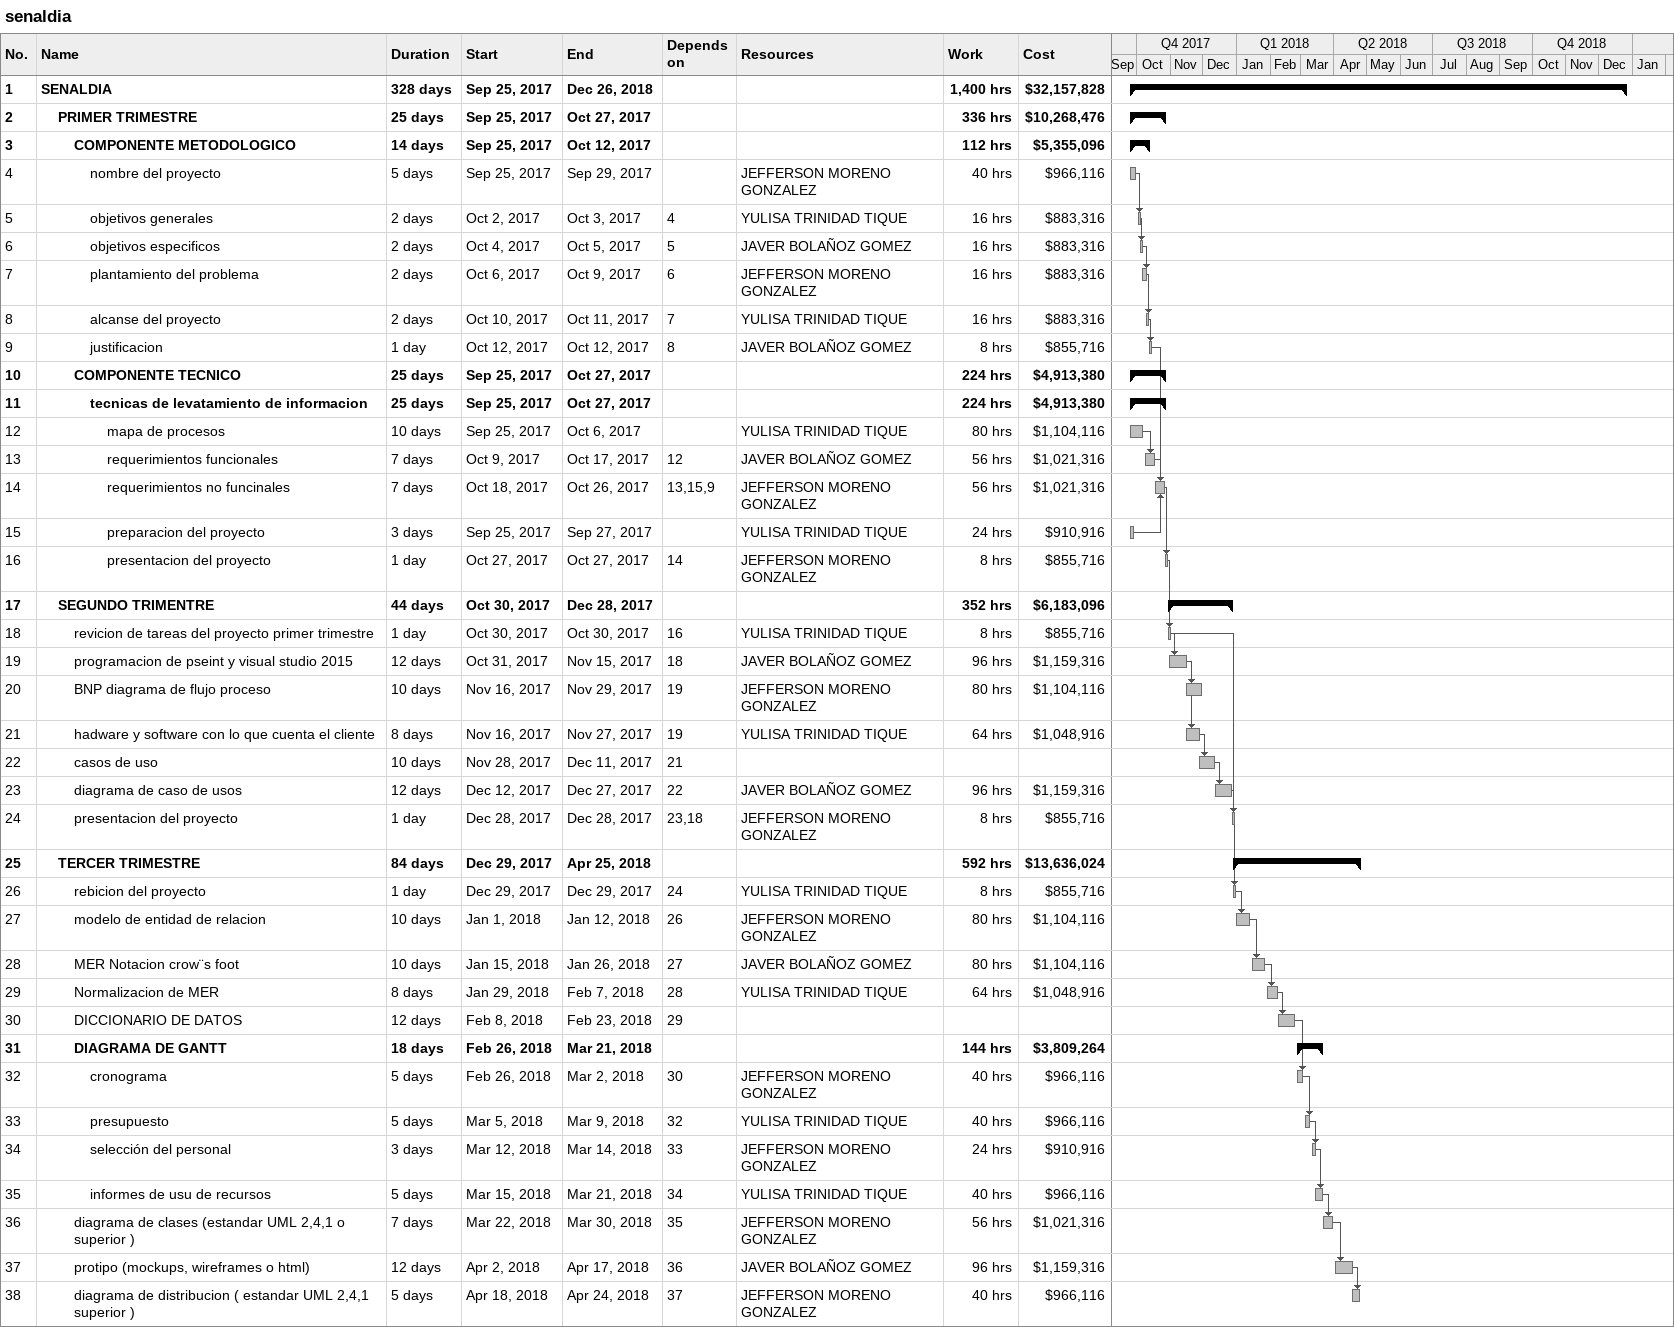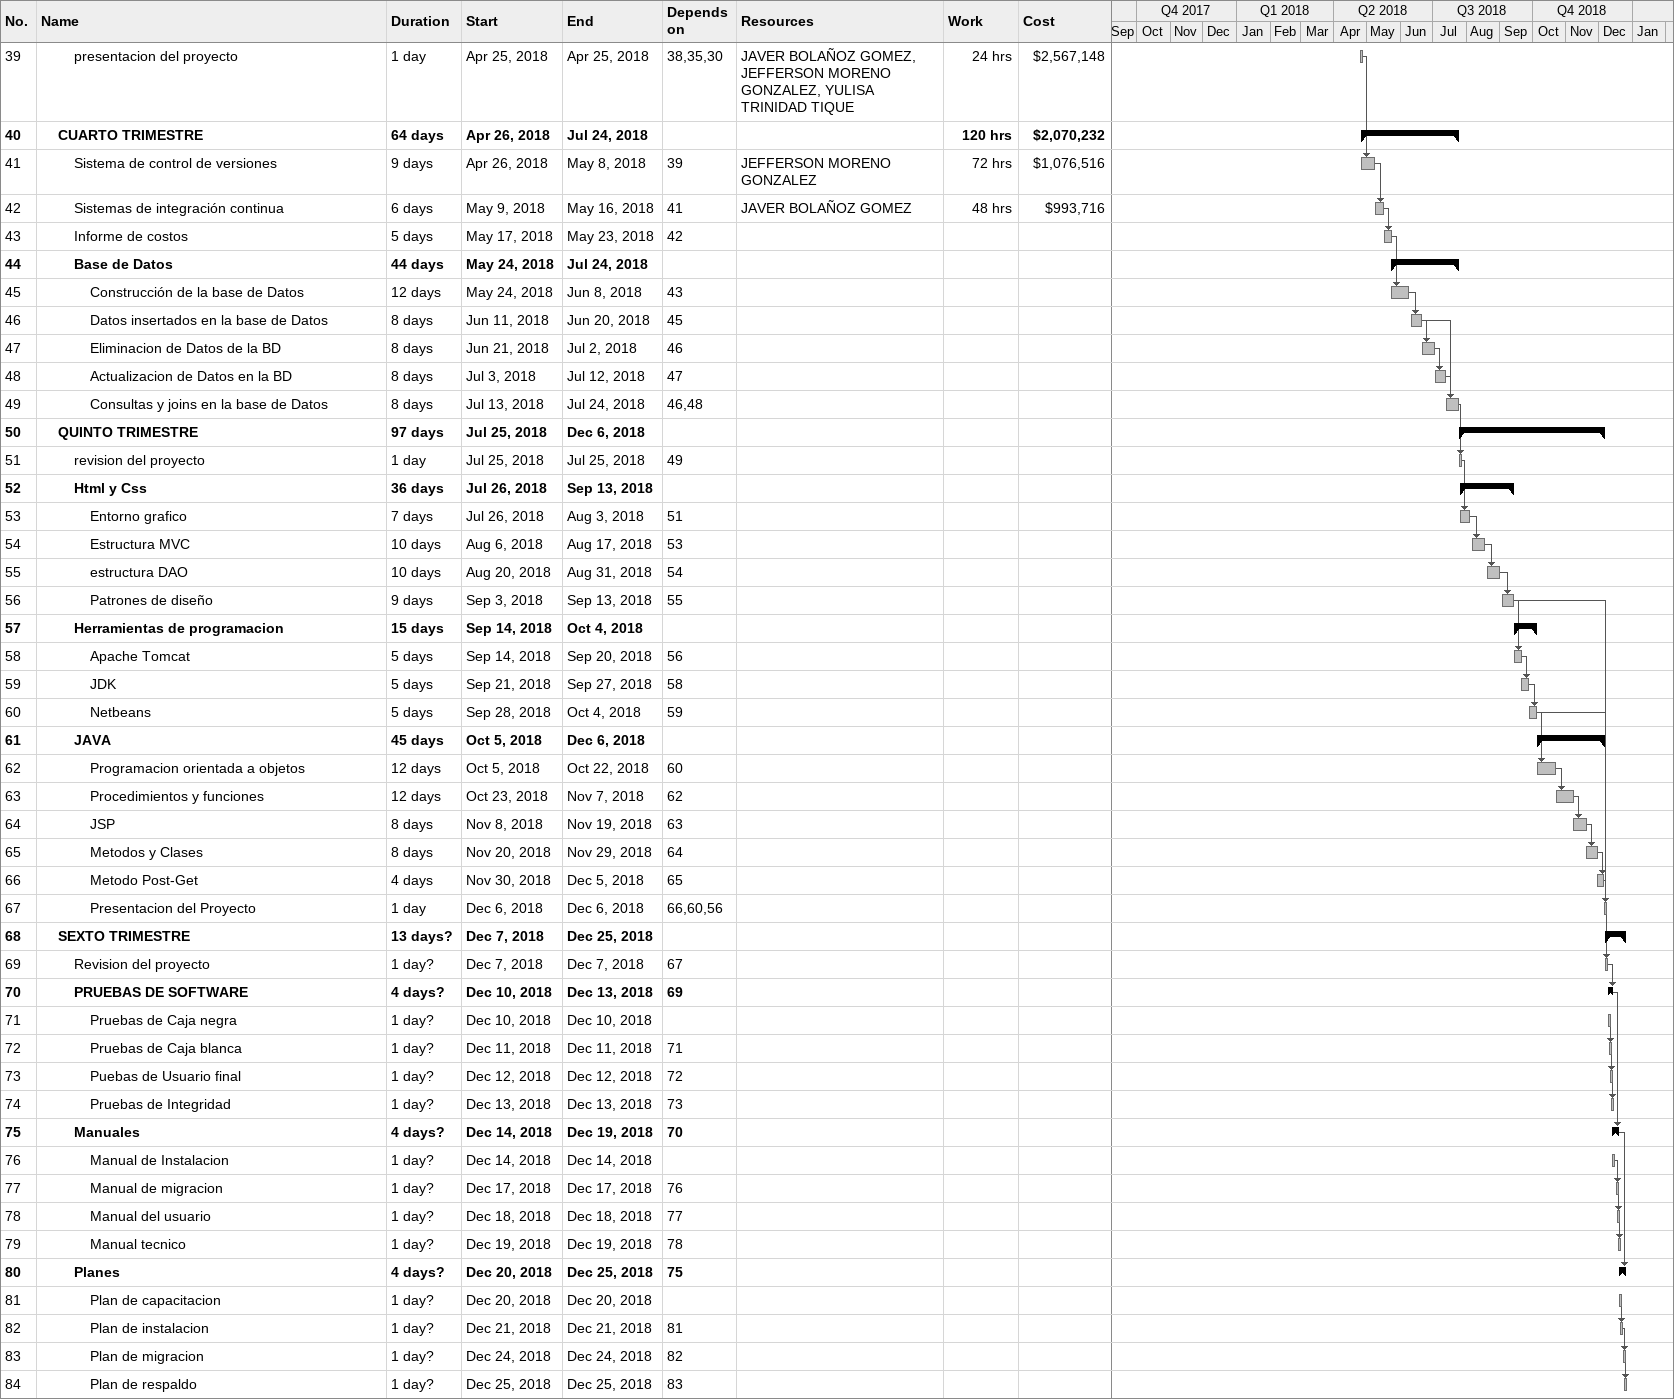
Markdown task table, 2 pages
senaldia

| ID | Level | Task | Duration | Start | Finish | Predecessors | Resources | Work (h) | Cost ($) |
|---|---|---|---|---|---|---|---|---|---|
| 1 | 1 | **SENALDIA** | 328d | 2017-09-25 | 2018-12-26 |  |  | 1400 | 32157828 |
| 2 | 2 | **PRIMER TRIMESTRE** | 25d | 2017-09-25 | 2017-10-27 |  |  | 336 | 10268476 |
| 3 | 3 | **COMPONENTE METODOLOGICO** | 14d | 2017-09-25 | 2017-10-12 |  |  | 112 | 5355096 |
| 4 | 4 | nombre del proyecto | 5d | 2017-09-25 | 2017-09-29 |  | JEFFERSON MORENO GONZALEZ | 40 | 966116 |
| 5 | 4 | objetivos generales | 2d | 2017-10-02 | 2017-10-03 | 4 | YULISA TRINIDAD TIQUE | 16 | 883316 |
| 6 | 4 | objetivos especificos | 2d | 2017-10-04 | 2017-10-05 | 5 | JAVER BOLAÑOZ GOMEZ | 16 | 883316 |
| 7 | 4 | plantamiento del problema | 2d | 2017-10-06 | 2017-10-09 | 6 | JEFFERSON MORENO GONZALEZ | 16 | 883316 |
| 8 | 4 | alcanse del proyecto | 2d | 2017-10-10 | 2017-10-11 | 7 | YULISA TRINIDAD TIQUE | 16 | 883316 |
| 9 | 4 | justificacion | 1d | 2017-10-12 | 2017-10-12 | 8 | JAVER BOLAÑOZ GOMEZ | 8 | 855716 |
| 10 | 3 | **COMPONENTE TECNICO** | 25d | 2017-09-25 | 2017-10-27 |  |  | 224 | 4913380 |
| 11 | 4 | **tecnicas de levatamiento de informacion** | 25d | 2017-09-25 | 2017-10-27 |  |  | 224 | 4913380 |
| 12 | 5 | mapa de procesos | 10d | 2017-09-25 | 2017-10-06 |  | YULISA TRINIDAD TIQUE | 80 | 1104116 |
| 13 | 5 | requerimientos funcionales | 7d | 2017-10-09 | 2017-10-17 | 12 | JAVER BOLAÑOZ GOMEZ | 56 | 1021316 |
| 14 | 5 | requerimientos no funcinales | 7d | 2017-10-18 | 2017-10-26 | 13, 15, 9 | JEFFERSON MORENO GONZALEZ | 56 | 1021316 |
| 15 | 5 | preparacion del proyecto | 3d | 2017-09-25 | 2017-09-27 |  | YULISA TRINIDAD TIQUE | 24 | 910916 |
| 16 | 5 | presentacion del proyecto | 1d | 2017-10-27 | 2017-10-27 | 14 | JEFFERSON MORENO GONZALEZ | 8 | 855716 |
| 17 | 2 | **SEGUNDO TRIMENTRE** | 44d | 2017-10-30 | 2017-12-28 |  |  | 352 | 6183096 |
| 18 | 3 | revicion de tareas del proyecto primer trimestre | 1d | 2017-10-30 | 2017-10-30 | 16 | YULISA TRINIDAD TIQUE | 8 | 855716 |
| 19 | 3 | programacion de pseint y visual studio 2015 | 12d | 2017-10-31 | 2017-11-15 | 18 | JAVER BOLAÑOZ GOMEZ | 96 | 1159316 |
| 20 | 3 | BNP diagrama de flujo proceso | 10d | 2017-11-16 | 2017-11-29 | 19 | JEFFERSON MORENO GONZALEZ | 80 | 1104116 |
| 21 | 3 | hadware y software con lo que cuenta el cliente | 8d | 2017-11-16 | 2017-11-27 | 19 | YULISA TRINIDAD TIQUE | 64 | 1048916 |
| 22 | 3 | casos de uso | 10d | 2017-11-28 | 2017-12-11 | 21 |  |  |  |
| 23 | 3 | diagrama de caso de usos | 12d | 2017-12-12 | 2017-12-27 | 22 | JAVER BOLAÑOZ GOMEZ | 96 | 1159316 |
| 24 | 3 | presentacion del proyecto | 1d | 2017-12-28 | 2017-12-28 | 23, 18 | JEFFERSON MORENO GONZALEZ | 8 | 855716 |
| 25 | 2 | **TERCER TRIMESTRE** | 84d | 2017-12-29 | 2018-04-25 |  |  | 592 | 13636024 |
| 26 | 3 | rebicion del proyecto | 1d | 2017-12-29 | 2017-12-29 | 24 | YULISA TRINIDAD TIQUE | 8 | 855716 |
| 27 | 3 | modelo de entidad de relacion | 10d | 2018-01-01 | 2018-01-12 | 26 | JEFFERSON MORENO GONZALEZ | 80 | 1104116 |
| 28 | 3 | MER Notacion crow¨s foot | 10d | 2018-01-15 | 2018-01-26 | 27 | JAVER BOLAÑOZ GOMEZ | 80 | 1104116 |
| 29 | 3 | Normalizacion de MER | 8d | 2018-01-29 | 2018-02-07 | 28 | YULISA TRINIDAD TIQUE | 64 | 1048916 |
| 30 | 3 | DICCIONARIO DE DATOS | 12d | 2018-02-08 | 2018-02-23 | 29 |  |  |  |
| 31 | 3 | **DIAGRAMA DE GANTT** | 18d | 2018-02-26 | 2018-03-21 |  |  | 144 | 3809264 |
| 32 | 4 | cronograma | 5d | 2018-02-26 | 2018-03-02 | 30 | JEFFERSON MORENO GONZALEZ | 40 | 966116 |
| 33 | 4 | presupuesto | 5d | 2018-03-05 | 2018-03-09 | 32 | YULISA TRINIDAD TIQUE | 40 | 966116 |
| 34 | 4 | selección del personal | 3d | 2018-03-12 | 2018-03-14 | 33 | JEFFERSON MORENO GONZALEZ | 24 | 910916 |
| 35 | 4 | informes de usu de recursos | 5d | 2018-03-15 | 2018-03-21 | 34 | YULISA TRINIDAD TIQUE | 40 | 966116 |
| 36 | 3 | diagrama de clases (estandar UML 2,4,1 o superior ) | 7d | 2018-03-22 | 2018-03-30 | 35 | JEFFERSON MORENO GONZALEZ | 56 | 1021316 |
| 37 | 3 | protipo (mockups, wireframes o html) | 12d | 2018-04-02 | 2018-04-17 | 36 | JAVER BOLAÑOZ GOMEZ | 96 | 1159316 |
| 38 | 3 | diagrama de distribucion ( estandar UML 2,4,1 superior ) | 5d | 2018-04-18 | 2018-04-24 | 37 | JEFFERSON MORENO GONZALEZ | 40 | 966116 |
| 39 | 3 | presentacion del proyecto | 1d | 2018-04-25 | 2018-04-25 | 38, 35, 30 | JAVER BOLAÑOZ GOMEZ, JEFFERSON MORENO GONZALEZ, YULISA TRINIDAD TIQUE | 24 | 2567148 |
| 40 | 2 | **CUARTO TRIMESTRE** | 64d | 2018-04-26 | 2018-07-24 |  |  | 120 | 2070232 |
| 41 | 3 | Sistema de control de versiones | 9d | 2018-04-26 | 2018-05-08 | 39 | JEFFERSON MORENO GONZALEZ | 72 | 1076516 |
| 42 | 3 | Sistemas de integración continua | 6d | 2018-05-09 | 2018-05-16 | 41 | JAVER BOLAÑOZ GOMEZ | 48 | 993716 |
| 43 | 3 | Informe de costos | 5d | 2018-05-17 | 2018-05-23 | 42 |  |  |  |
| 44 | 3 | **Base de Datos** | 44d | 2018-05-24 | 2018-07-24 |  |  |  |  |
| 45 | 4 | Construcción de la base de Datos | 12d | 2018-05-24 | 2018-06-08 | 43 |  |  |  |
| 46 | 4 | Datos insertados en la base de Datos | 8d | 2018-06-11 | 2018-06-20 | 45 |  |  |  |
| 47 | 4 | Eliminacion de Datos de la BD | 8d | 2018-06-21 | 2018-07-02 | 46 |  |  |  |
| 48 | 4 | Actualizacion de Datos en la BD | 8d | 2018-07-03 | 2018-07-12 | 47 |  |  |  |
| 49 | 4 | Consultas y joins en la base de Datos | 8d | 2018-07-13 | 2018-07-24 | 46, 48 |  |  |  |
| 50 | 2 | **QUINTO TRIMESTRE** | 97d | 2018-07-25 | 2018-12-06 |  |  |  |  |
| 51 | 3 | revision del proyecto | 1d | 2018-07-25 | 2018-07-25 | 49 |  |  |  |
| 52 | 3 | **Html y Css** | 36d | 2018-07-26 | 2018-09-13 |  |  |  |  |
| 53 | 4 | Entorno grafico | 7d | 2018-07-26 | 2018-08-03 | 51 |  |  |  |
| 54 | 4 | Estructura MVC | 10d | 2018-08-06 | 2018-08-17 | 53 |  |  |  |
| 55 | 4 | estructura DAO | 10d | 2018-08-20 | 2018-08-31 | 54 |  |  |  |
| 56 | 4 | Patrones de diseño | 9d | 2018-09-03 | 2018-09-13 | 55 |  |  |  |
| 57 | 3 | **Herramientas de programacion** | 15d | 2018-09-14 | 2018-10-04 |  |  |  |  |
| 58 | 4 | Apache Tomcat | 5d | 2018-09-14 | 2018-09-20 | 56 |  |  |  |
| 59 | 4 | JDK | 5d | 2018-09-21 | 2018-09-27 | 58 |  |  |  |
| 60 | 4 | Netbeans | 5d | 2018-09-28 | 2018-10-04 | 59 |  |  |  |
| 61 | 3 | **JAVA** | 45d | 2018-10-05 | 2018-12-06 |  |  |  |  |
| 62 | 4 | Programacion orientada a objetos | 12d | 2018-10-05 | 2018-10-22 | 60 |  |  |  |
| 63 | 4 | Procedimientos y funciones | 12d | 2018-10-23 | 2018-11-07 | 62 |  |  |  |
| 64 | 4 | JSP | 8d | 2018-11-08 | 2018-11-19 | 63 |  |  |  |
| 65 | 4 | Metodos y Clases | 8d | 2018-11-20 | 2018-11-29 | 64 |  |  |  |
| 66 | 4 | Metodo Post-Get | 4d | 2018-11-30 | 2018-12-05 | 65 |  |  |  |
| 67 | 4 | Presentacion del Proyecto | 1d | 2018-12-06 | 2018-12-06 | 66, 60, 56 |  |  |  |
| 68 | 2 | **SEXTO TRIMESTRE** | 13d? | 2018-12-07 | 2018-12-25 |  |  |  |  |
| 69 | 3 | Revision del proyecto | 1d? | 2018-12-07 | 2018-12-07 | 67 |  |  |  |
| 70 | 3 | **PRUEBAS DE SOFTWARE** | 4d? | 2018-12-10 | 2018-12-13 | 69 |  |  |  |
| 71 | 4 | Pruebas de Caja negra | 1d? | 2018-12-10 | 2018-12-10 |  |  |  |  |
| 72 | 4 | Pruebas de Caja blanca | 1d? | 2018-12-11 | 2018-12-11 | 71 |  |  |  |
| 73 | 4 | Puebas de Usuario final | 1d? | 2018-12-12 | 2018-12-12 | 72 |  |  |  |
| 74 | 4 | Pruebas de Integridad | 1d? | 2018-12-13 | 2018-12-13 | 73 |  |  |  |
| 75 | 3 | **Manuales** | 4d? | 2018-12-14 | 2018-12-19 | 70 |  |  |  |
| 76 | 4 | Manual de Instalacion | 1d? | 2018-12-14 | 2018-12-14 |  |  |  |  |
| 77 | 4 | Manual de migracion | 1d? | 2018-12-17 | 2018-12-17 | 76 |  |  |  |
| 78 | 4 | Manual del usuario | 1d? | 2018-12-18 | 2018-12-18 | 77 |  |  |  |
| 79 | 4 | Manual tecnico | 1d? | 2018-12-19 | 2018-12-19 | 78 |  |  |  |
| 80 | 3 | **Planes** | 4d? | 2018-12-20 | 2018-12-25 | 75 |  |  |  |
| 81 | 4 | Plan de capacitacion | 1d? | 2018-12-20 | 2018-12-20 |  |  |  |  |
| 82 | 4 | Plan de instalacion | 1d? | 2018-12-21 | 2018-12-21 | 81 |  |  |  |
| 83 | 4 | Plan de migracion | 1d? | 2018-12-24 | 2018-12-24 | 82 |  |  |  |
| 84 | 4 | Plan de respaldo | 1d? | 2018-12-25 | 2018-12-25 | 83 |  |  |  |
